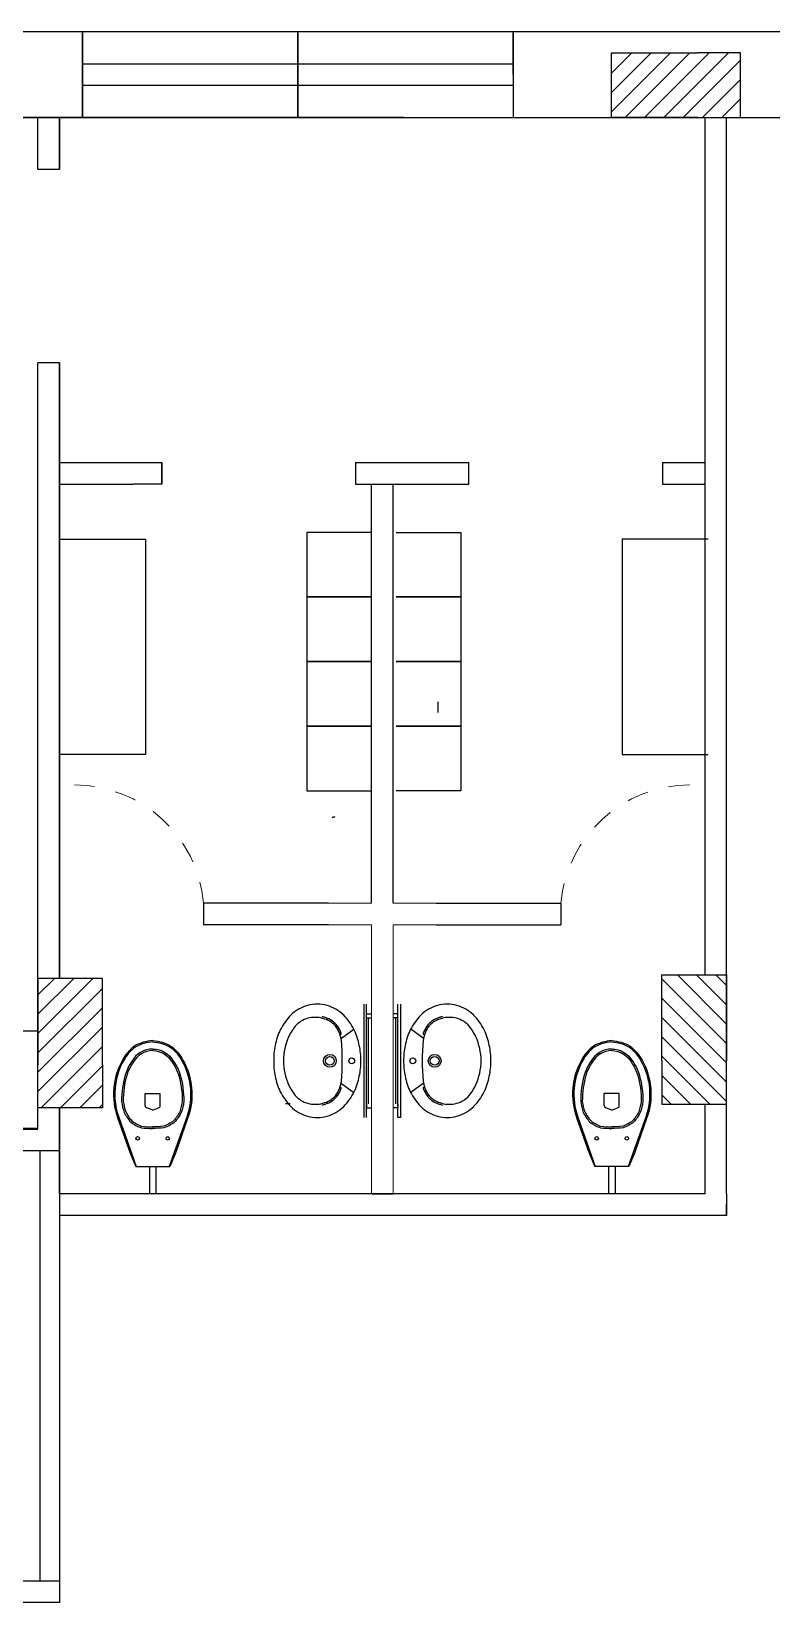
# Model space of a CAD drawing. Header units: millimetres. Extents: x 114 to 1075, y 58 to 426.
# Drawn here: x 552.03 to 555.46, y 170 to 177.3 of the extents above; entities that cross this region are included whole.
import ezdxf

# ---------------------------------------------------------------- set-up
doc = ezdxf.new("R2010")
doc.units = ezdxf.units.MM
doc.linetypes.add('HIDDEN', pattern=[0.375, 0.25, -0.125])
for name, color, linetype, lineweight in [('ARREDI attrezzature - furniture', 175, 'Continuous', 9), ('MURATURA sezioni - section wall', 7, 'Continuous', 40), ('PROIEZIONI finissime - fine lines', 251, 'Continuous', 9)]:
    doc.layers.add(name, color=color, linetype=linetype, lineweight=lineweight)
for name, color, linetype in [('arredii', 80, 'Continuous'), ('infissi', 7, 'Continuous'), ('mura', 7, 'Continuous'), ('pilastri', 1, 'Continuous'), ('quote', 4, 'Continuous')]:
    doc.layers.add(name, color=color, linetype=linetype)

# ---------------------------------------------------------------- blocks, each defined once
blk = doc.blocks.new('pilastro 2')
at = {"layer": 'pilastri'}
h = blk.add_hatch(dxfattribs=at)
h.set_pattern_fill('ANSI31', color=256, scale=0.02)
h.paths.add_polyline_path([(14.5809, -0.5588), (14.5809, -0.3588), (14.2809, -0.3588), (14.2809, -0.5588), (14.2809, -0.9588), (14.5809, -0.9588)])
for p, q in [((14.2809, -0.5588), (14.2809, -0.3588)), ((14.2809, -0.3588), (14.5809, -0.3588)), ((14.5809, -0.3588), (14.5809, -0.5588)), ((14.2809, -0.5588), (14.2809, -0.9588)), ((14.5809, -0.9588), (14.5809, -0.5588)), ((14.2809, -0.9588), (14.5809, -0.9588))]:
    blk.add_line(p, q, dxfattribs=at)

msp = doc.modelspace()

# ---------------------------------------------------------------- linework, layer by layer
for p, q in [((552.8255, 173.2454), (552.8255, 173.1454)), ((554.4855, 173.2454), (554.4855, 173.1454))]:
    msp.add_line(p, q)
at = {"layer": 'ARREDI attrezzature - furniture'}
for p, q in [((553.583, 172.2953), (553.583, 172.3133)), ((553.728, 172.2953), (553.728, 172.3133)), ((553.728, 172.2503), (553.741, 172.2503))]:
    msp.add_line(p, q, dxfattribs=at)
at = {"layer": 'arredii'}
for p, q in [((552.2631, 176.8954), (552.2631, 177.2954)), ((553.2634, 176.8954), (553.2634, 177.2954)), ((553.6055, 174.9684), (553.3055, 174.9684)), ((553.3055, 174.9684), (553.3055, 174.6684)), ((553.72, 174.9684), (554.02, 174.9684)), ((554.02, 174.9684), (554.02, 174.6684)), ((552.1555, 174.9363), (552.5555, 174.9363)), ((552.5555, 174.9363), (552.5555, 173.9363)), ((555.17, 174.9363), (554.77, 174.9363)), ((554.77, 174.9363), (554.77, 173.9363)), ((553.3055, 174.6684), (553.6055, 174.6684)), ((553.6055, 174.6684), (553.3055, 174.6684)), ((553.3055, 174.6684), (553.3055, 174.3684)), ((554.02, 174.6684), (553.72, 174.6684)), ((553.72, 174.6684), (554.02, 174.6684)), ((554.02, 174.6684), (554.02, 174.3684)), ((553.3055, 174.3684), (553.6055, 174.3684)), ((553.6055, 174.3684), (553.3055, 174.3684)), ((553.3055, 174.3684), (553.3055, 174.0684)), ((554.02, 174.3684), (553.72, 174.3684)), ((553.72, 174.3684), (554.02, 174.3684)), ((554.02, 174.3684), (554.02, 174.0684)), ((553.3055, 174.0684), (553.6055, 174.0684)), ((553.6055, 174.0684), (553.3055, 174.0684)), ((553.3055, 174.0684), (553.3055, 173.7684)), ((554.02, 174.0684), (553.72, 174.0684)), ((553.72, 174.0684), (554.02, 174.0684)), ((554.02, 174.0684), (554.02, 173.7684)), ((552.5555, 173.9363), (552.1555, 173.9363)), ((554.77, 173.9363), (555.17, 173.9363)), ((553.3055, 173.7684), (553.6055, 173.7684)), ((554.02, 173.7684), (553.72, 173.7684)), ((553.57, 172.7768), (553.57, 172.2503)), ((553.583, 172.2503), (553.583, 172.7768)), ((553.728, 172.2503), (553.728, 172.7768)), ((553.741, 172.7768), (553.741, 172.2503)), ((553.583, 172.7318), (553.6055, 172.7318)), ((553.583, 172.7138), (553.6055, 172.7138)), ((553.592, 172.3133), (553.592, 172.7138)), ((553.728, 172.7318), (553.7055, 172.7318)), ((553.728, 172.7138), (553.7055, 172.7138)), ((553.719, 172.3133), (553.719, 172.7138)), ((553.728, 172.7138), (553.728, 172.7318)), ((551.3809, 172.6526), (552.0555, 172.6526)), ((553.4634, 172.6375), (553.4639, 172.6379)), ((553.4659, 172.6193), (553.5233, 172.6611)), ((553.845, 172.6193), (553.7877, 172.6611)), ((553.8476, 172.6375), (553.847, 172.6379)), ((553.4659, 172.4078), (553.5233, 172.3659)), ((553.845, 172.4078), (553.7877, 172.3659)), ((552.6238, 172.3057), (552.6238, 172.3612)), ((553.4634, 172.3896), (553.4639, 172.3892)), ((553.8476, 172.3896), (553.847, 172.3892)), ((554.6872, 172.3057), (554.6872, 172.3612)), ((552.4252, 172.2501), (552.4834, 172.0852)), ((552.4308, 172.2521), (552.512, 172.0224)), ((552.5855, 172.2863), (552.5619, 172.2944)), ((552.592, 172.2863), (552.6157, 172.2944)), ((552.7467, 172.2521), (552.6656, 172.0225)), ((552.7524, 172.2501), (552.6941, 172.0852)), ((553.228, 172.3133), (553.2055, 172.3133)), ((553.583, 172.2953), (553.6055, 172.2953)), ((553.728, 172.2953), (553.7055, 172.2953)), ((554.5586, 172.2501), (554.6169, 172.0852)), ((554.5643, 172.2521), (554.6454, 172.0225)), ((554.719, 172.2863), (554.6953, 172.2944)), ((554.7255, 172.2863), (554.7491, 172.2944)), ((554.8801, 172.2521), (554.799, 172.0224)), ((554.8858, 172.2501), (554.8275, 172.0852)), ((552.4834, 172.0852), (552.5099, 172.0225)), ((552.6941, 172.0852), (552.6677, 172.0225)), ((554.6169, 172.0852), (554.6433, 172.0225)), ((554.8275, 172.0852), (554.8011, 172.0225)), ((552.5099, 172.0225), (552.6677, 172.0225)), ((552.5737, 172.0225), (552.5737, 171.8954)), ((552.6039, 172.0225), (552.6039, 171.8954)), ((554.8011, 172.0225), (554.6433, 172.0225)), ((554.7071, 172.0225), (554.7071, 171.8954)), ((554.7373, 172.0225), (554.7373, 171.8954))]:
    msp.add_line(p, q, dxfattribs=at)
for points in [[(552.5888, 172.6072, 0.111076), (552.5039, 172.5822, 0.108324), (552.448, 172.5169, 0.215662), (552.4252, 172.2501)], [(552.5892, 172.6012, 0.110535), (552.5072, 172.5772, 0.107849), (552.4533, 172.5141, 0.215705), (552.4308, 172.2521, 0.135436)], [(552.5887, 172.5684, 0.266777), (552.4914, 172.5108, 0.072919), (552.4621, 172.4517, 0.07659), (552.4444, 172.3245, 0.049694), (552.4563, 172.2738, 0.070456), (552.4872, 172.2287, 0.08959), (552.5364, 172.2028, 0.050076), (552.5891, 172.1997, 0.050076)], [(552.5888, 172.5609, 0.267633), (552.4978, 172.5068, 0.073213), (552.4693, 172.4494, 0.076271), (552.4519, 172.325, 0.048777), (552.4632, 172.2767, 0.068967), (552.4923, 172.2343, 0.087618), (552.5381, 172.2101, 0.04953), (552.5888, 172.2072)], [(552.5884, 172.6012, -0.110535), (552.6703, 172.5772, -0.107849), (552.7243, 172.5141, -0.215705), (552.7467, 172.2521, -0.135436)], [(552.5889, 172.5684, -0.266777), (552.6861, 172.5108, -0.072919), (552.7154, 172.4517, -0.07659), (552.7331, 172.3245, -0.049694), (552.7213, 172.2738, -0.070456), (552.6903, 172.2287, -0.08959), (552.6411, 172.2028, -0.050076), (552.5885, 172.1997, -0.050076)], [(552.5888, 172.6072, -0.111076), (552.6736, 172.5822, -0.108324), (552.7295, 172.5169, -0.215662), (552.7524, 172.2501)], [(552.5888, 172.5609, -0.267633), (552.6798, 172.5068, -0.073213), (552.7083, 172.4494, -0.076271), (552.7257, 172.325, -0.048777), (552.7143, 172.2767, -0.068967), (552.6852, 172.2343, -0.087618), (552.6394, 172.2101, -0.04953), (552.5888, 172.2072)], [(554.7222, 172.6072, 0.111076), (554.6374, 172.5822, 0.108324), (554.5814, 172.5169, 0.215662), (554.5586, 172.2501)], [(554.7226, 172.6012, 0.110535), (554.6407, 172.5772, 0.107849), (554.5867, 172.5141, 0.215705), (554.5643, 172.2521, 0.135436)], [(554.7221, 172.5684, 0.266777), (554.6249, 172.5108, 0.072919), (554.5956, 172.4517, 0.07659), (554.5778, 172.3245, 0.049694), (554.5897, 172.2738, 0.070456), (554.6207, 172.2287, 0.08959), (554.6699, 172.2028, 0.050076), (554.7225, 172.1997, 0.050076)], [(554.7222, 172.5609, 0.267633), (554.6312, 172.5068, 0.073213), (554.6027, 172.4494, 0.076271), (554.5853, 172.325, 0.048777), (554.5966, 172.2767, 0.068967), (554.6258, 172.2343, 0.087618), (554.6716, 172.2101, 0.04953), (554.7222, 172.2072)], [(554.7218, 172.6012, -0.110535), (554.8038, 172.5772, -0.107849), (554.8577, 172.5141, -0.215705), (554.8801, 172.2521, -0.135436)], [(554.7223, 172.5684, -0.266777), (554.8196, 172.5108, -0.072919), (554.8489, 172.4517, -0.07659), (554.8666, 172.3245, -0.049694), (554.8547, 172.2738, -0.070456), (554.8237, 172.2287, -0.08959), (554.7746, 172.2028, -0.050076), (554.7219, 172.1997, -0.050076)], [(554.7222, 172.6072, -0.111076), (554.807, 172.5822, -0.108324), (554.863, 172.5169, -0.215662), (554.8858, 172.2501)], [(554.7222, 172.5609, -0.267633), (554.8132, 172.5068, -0.073213), (554.8417, 172.4494, -0.076271), (554.8591, 172.325, -0.048777), (554.8478, 172.2767, -0.068967), (554.8186, 172.2343, -0.087618), (554.7728, 172.2101, -0.04953), (554.7222, 172.2072)]]:
    msp.add_lwpolyline(points, format="xyb", dxfattribs=at)
for centre, radius in [((553.412, 172.5135), 0.0297), ((553.899, 172.5135), 0.0297), ((553.412, 172.5135), 0.0207), ((553.5137, 172.5135), 0.0135), ((553.7973, 172.5135), 0.0135), ((553.899, 172.5135), 0.0207), ((552.5188, 172.1532), 0.008), ((552.6588, 172.1532), 0.008), ((554.6522, 172.1532), 0.008), ((554.7922, 172.1532), 0.008)]:
    msp.add_circle(centre, radius, dxfattribs=at)
for centre, radius, start, end in [((553.4673, 173.5164), 0.1343, 103.92296, 110.27525), ((553.3604, 172.589), 0.1889, 106.04968, 133.38522), ((553.3535, 172.6084), 0.1684, 74.3831, 105.6169), ((553.3466, 172.589), 0.1889, 46.61478, 73.95032), ((553.9644, 172.589), 0.1889, 106.04968, 133.38522), ((553.9575, 172.6084), 0.1684, 74.3831, 105.6169), ((553.9506, 172.589), 0.1889, 46.61478, 73.95032), ((553.4419, 172.5246), 0.2921, 136.31673, 152.91204), ((553.3431, 172.5895), 0.1259, 101.35581, 133.33322), ((553.3437, 172.5884), 0.1271, 69.72475, 101.51021), ((553.3437, 172.5884), 0.1343, 69.72475, 76.07704), ((553.3599, 172.6094), 0.1021, 35.45812, 74.17825), ((553.3599, 172.6094), 0.1093, 35.45812, 74.17825), ((553.2651, 172.5246), 0.2921, 27.08796, 43.68327), ((554.0459, 172.5246), 0.2921, 136.31673, 152.91204), ((553.9511, 172.6094), 0.1093, 105.82175, 144.54188), ((553.9511, 172.6094), 0.1021, 105.82175, 144.54188), ((553.9673, 172.5884), 0.1343, 103.92296, 110.27525), ((553.9673, 172.5884), 0.1271, 78.48979, 110.27525), ((553.9679, 172.5895), 0.1259, 46.66678, 78.64419), ((553.8691, 172.5246), 0.2921, 27.08796, 43.68327), ((553.4353, 172.5349), 0.2816, 154.17911, 169.83366), ((553.4797, 172.5099), 0.2838, 156.03551, 179.27244), ((553.4392, 172.5228), 0.2415, 139.07023, 154.9375), ((553.3168, 172.5865), 0.1506, 8.12641, 33.02804), ((553.3168, 172.5865), 0.1578, 20.18671, 33.02804), ((553.4613, 172.6404), 0.0036, 200.43889, 306.10074), ((553.4624, 172.6401), 0.0027, 306.10074, 20.18671), ((553.4681, 172.6164), 0.0036, 126.10074, 191.16), ((553.2717, 172.5349), 0.2816, 10.16634, 25.82089), ((554.0393, 172.5349), 0.2816, 154.17911, 169.83366), ((553.8429, 172.6164), 0.0036, 348.84, 53.89926), ((553.9942, 172.5865), 0.1506, 146.97196, 171.87359), ((553.8486, 172.6401), 0.0027, 159.81329, 233.89926), ((553.9942, 172.5865), 0.1578, 146.97196, 159.81329), ((553.8497, 172.6404), 0.0036, 233.89926, 339.56111), ((553.8718, 172.5228), 0.2415, 25.0625, 40.92977), ((553.8313, 172.5099), 0.2838, 0.72756, 23.96449), ((553.8757, 172.5349), 0.2816, 10.16634, 25.82089), ((553.4362, 172.5208), 0.2853, 167.07304, 181.46221), ((552.273, 172.5135), 1.1966, 355.48017, 4.51983), ((553.2708, 172.5208), 0.2853, 358.53779, 12.92696), ((554.0402, 172.5208), 0.2853, 167.07304, 181.46221), ((555.038, 172.5135), 1.1966, 175.48017, 184.51983), ((553.8748, 172.5208), 0.2853, 358.53779, 12.92696), ((553.4362, 172.5062), 0.2853, 178.53779, 192.92696), ((553.4797, 172.5171), 0.2838, 180.72756, 203.96449), ((553.2708, 172.5062), 0.2853, 347.07304, 1.46221), ((554.0402, 172.5062), 0.2853, 178.53779, 192.92696), ((553.8313, 172.5171), 0.2838, 336.03551, 359.27244), ((553.8748, 172.5062), 0.2853, 347.07304, 1.46221), ((553.4353, 172.4921), 0.2816, 190.16634, 205.82089), ((553.4392, 172.5042), 0.2415, 205.0625, 220.92977), ((553.3168, 172.4405), 0.1506, 326.97196, 351.87359), ((553.4681, 172.4107), 0.0036, 168.84, 233.89926), ((553.2717, 172.4921), 0.2816, 334.17911, 349.83366), ((554.0393, 172.4921), 0.2816, 190.16634, 205.82089), ((553.8429, 172.4107), 0.0036, 306.10074, 11.16), ((553.9942, 172.4405), 0.1506, 188.12641, 213.02804), ((553.8718, 172.5042), 0.2415, 319.07023, 334.9375), ((553.8757, 172.4921), 0.2816, 334.17911, 349.83366), ((553.4419, 172.5025), 0.2921, 207.08796, 223.68327), ((553.3431, 172.4375), 0.1259, 226.66678, 258.64419), ((553.3437, 172.4386), 0.1271, 258.48979, 290.27525), ((553.3599, 172.4176), 0.1021, 285.82175, 324.54188), ((553.3599, 172.4176), 0.1093, 285.82175, 324.54188), ((553.3168, 172.4405), 0.1578, 326.97196, 339.81329), ((553.4613, 172.3867), 0.0036, 53.89926, 159.56111), ((553.4624, 172.387), 0.0027, 339.81329, 53.89926), ((553.2651, 172.5025), 0.2921, 316.31673, 332.91204), ((554.0459, 172.5025), 0.2921, 207.08796, 223.68327), ((553.8486, 172.387), 0.0027, 126.10074, 200.18671), ((553.9942, 172.4405), 0.1578, 200.18671, 213.02804), ((553.8497, 172.3867), 0.0036, 20.43889, 126.10074), ((553.9511, 172.4176), 0.1093, 215.45812, 254.17825), ((553.9511, 172.4176), 0.1021, 215.45812, 254.17825), ((553.9673, 172.4386), 0.1271, 249.72475, 281.51021), ((553.9679, 172.4375), 0.1259, 281.35581, 313.33322), ((553.8691, 172.5025), 0.2921, 316.31673, 332.91204), ((552.5658, 172.3057), 0.012, 180, 251.07536), ((552.5888, 172.2957), 0.01, 251.07536, 288.92464), ((552.6118, 172.3057), 0.012, 288.92464, 0), ((553.3604, 172.438), 0.1889, 226.61478, 253.95032), ((553.3535, 172.4186), 0.1684, 254.3831, 285.6169), ((553.3437, 172.4386), 0.1343, 283.92296, 290.27525), ((553.3466, 172.438), 0.1889, 286.04968, 313.38522), ((553.9644, 172.438), 0.1889, 226.61478, 253.95032), ((553.9575, 172.4186), 0.1684, 254.3831, 285.6169), ((553.9673, 172.4386), 0.1343, 249.72475, 256.07704), ((553.9506, 172.438), 0.1889, 286.04968, 313.38522), ((554.6992, 172.3057), 0.012, 180, 251.07536), ((554.7222, 172.2957), 0.01, 251.07536, 288.92464), ((554.7452, 172.3057), 0.012, 288.92464, 360)]:
    msp.add_arc(centre, radius, start, end, dxfattribs=at)
at = {"layer": 'infissi'}
for p, q in [((552.2631, 177.2954), (552.2631, 176.8954)), ((553.2631, 177.0954), (553.2631, 177.2954)), ((553.2631, 177.2954), (553.2631, 176.8954)), ((553.2634, 177.2954), (553.2634, 176.8954)), ((554.2634, 177.0954), (554.2634, 177.2954)), ((554.2634, 177.2954), (554.2634, 176.8954)), ((552.2631, 177.1454), (553.2631, 177.1454)), ((553.2634, 177.1454), (554.2634, 177.1454)), ((552.2631, 176.8954), (552.2631, 177.0954)), ((553.2634, 176.8954), (553.2634, 177.0954)), ((552.2631, 177.0454), (553.2631, 177.0454)), ((553.2634, 177.0454), (554.2634, 177.0454)), ((553.9153, 174.1309), (553.9153, 174.1809))]:
    msp.add_line(p, q, dxfattribs=at)
at = {"layer": 'mura'}
for p, q in [((540.521, 177.2954), (565.521, 177.2954)), ((540.921, 176.8954), (565.121, 176.8954)), ((553.7555, 176.8954), (546.8495, 176.8954)), ((552.0555, 176.6558), (552.0555, 176.8954)), ((552.1555, 176.6558), (552.1555, 176.8954)), ((552.1555, 176.8954), (552.1555, 176.6558)), ((552.1555, 176.6558), (552.1555, 176.8954)), ((552.1555, 176.8954), (555.1555, 176.8954)), ((552.2445, 176.8954), (553.7555, 176.8954)), ((555.1555, 172.9127), (555.1555, 176.8954)), ((555.2555, 171.8954), (555.2555, 176.8954)), ((552.0555, 176.6558), (552.1555, 176.6558)), ((552.0555, 172.1969), (552.0555, 175.7558)), ((552.1555, 175.7558), (552.0555, 175.7558)), ((552.1555, 172.8954), (552.1555, 175.7558)), ((552.1555, 175.7558), (552.1555, 172.8954)), ((552.1555, 172.8954), (552.1555, 175.7558)), ((552.1555, 175.2923), (552.4983, 175.2923)), ((552.4983, 175.2923), (552.6311, 175.2923)), ((552.6311, 175.1923), (552.6311, 175.2923)), ((552.6311, 175.2923), (552.6311, 175.1923)), ((553.5311, 175.2923), (554.0581, 175.2923)), ((553.5311, 175.2923), (553.5311, 175.1923)), ((554.0581, 175.1923), (554.0581, 175.2923)), ((554.9581, 175.2923), (555.1555, 175.2923)), ((554.9581, 175.2923), (554.9581, 175.1923)), ((552.1555, 175.1923), (552.4983, 175.1923)), ((552.6311, 175.1923), (552.4983, 175.1923)), ((553.5311, 175.1923), (554.0581, 175.1923)), ((553.6055, 173.2454), (553.6055, 175.1923)), ((553.7055, 173.2454), (553.7055, 175.1923)), ((554.9581, 175.1923), (555.1555, 175.1923)), ((553.4055, 173.2454), (552.8255, 173.2454)), ((553.9055, 173.2454), (554.4855, 173.2454)), ((553.4055, 173.1454), (552.8255, 173.1454)), ((553.9055, 173.1454), (554.4855, 173.1454)), ((552.1555, 172.0969), (552.1555, 172.2954)), ((552.1555, 172.2954), (552.1555, 172.0969)), ((552.1555, 171.8954), (552.1555, 172.2954)), ((555.1555, 171.8954), (555.1555, 172.3127)), ((548.8957, 172.0969), (552.1555, 172.0969)), ((552.064, 172.0969), (552.064, 170.0969)), ((552.1555, 172.0969), (552.1555, 170.0969)), ((555.1555, 171.8954), (552.1555, 171.8954)), ((555.1555, 171.8954), (553.1055, 171.8954)), ((553.6055, 171.8954), (553.7055, 171.8954)), ((555.2555, 171.8954), (555.2555, 171.7954)), ((555.2555, 171.7954), (555.2555, 171.8454)), ((555.1555, 171.7954), (552.1555, 171.7954)), ((555.2555, 171.7954), (555.1555, 171.7954)), ((552.1555, 170.0969), (546.5172, 170.0969)), ((552.1555, 170.0969), (552.1555, 169.9969)), ((552.1555, 169.9969), (546.5172, 169.9969))]:
    msp.add_line(p, q, dxfattribs=at)
at = {"layer": 'MURATURA sezioni - section wall', "lineweight": 5}
for p, q in [((553.4055, 173.2454), (553.6055, 173.2454)), ((553.9055, 173.2454), (553.7055, 173.2454)), ((553.4055, 173.1454), (553.6055, 173.1454)), ((553.6055, 173.1454), (553.6055, 171.8954)), ((553.7055, 173.1454), (553.7055, 171.8954)), ((553.9055, 173.1454), (553.7055, 173.1454))]:
    msp.add_line(p, q, dxfattribs=at)
at = {"layer": 'MURATURA sezioni - section wall'}
for q in [(548.8957, 172.1969), (548.9957, 172.1969)]:
    msp.add_line((552.0555, 172.1969), q, dxfattribs=at)
at = {"layer": 'PROIEZIONI finissime - fine lines', "linetype": 'HIDDEN', "ltscale": 0.2}
for centre, start, end in [((552.2238, 173.1912), 5.14199, 89.83712), ((555.0872, 173.1912), 90.16288, 174.85801)]:
    msp.add_arc(centre, 0.6041, start, end, dxfattribs=at)
at = {"layer": 'quote', "color": 3}
for p, q in [((552.5538, 172.3057), (552.5538, 172.3612)), ((552.5538, 172.3612), (552.6238, 172.3612)), ((554.7572, 172.3612), (554.6872, 172.3612)), ((554.7572, 172.3057), (554.7572, 172.3612)), ((553.583, 172.3133), (553.583, 172.2953)), ((553.728, 172.3133), (553.728, 172.2953)), ((553.741, 172.2503), (553.728, 172.2503))]:
    msp.add_line(p, q, dxfattribs=at)

# ---------------------------------------------------------------- block references
at = {"layer": 'pilastri', "xscale": -1}
for p, rotation in [((555.6798, 162.6144), 270), ((555.6798, 162.6144), 270), ((540.6746, 171.9539), 180)]:
    msp.add_blockref('pilastro 2', p, dxfattribs=dict(at, rotation=rotation))
at = {"layer": 'pilastri', "rotation": 180}
msp.add_blockref('pilastro 2', (566.6364, 171.9366), dxfattribs=at)

doc.saveas('drawing.dxf')
